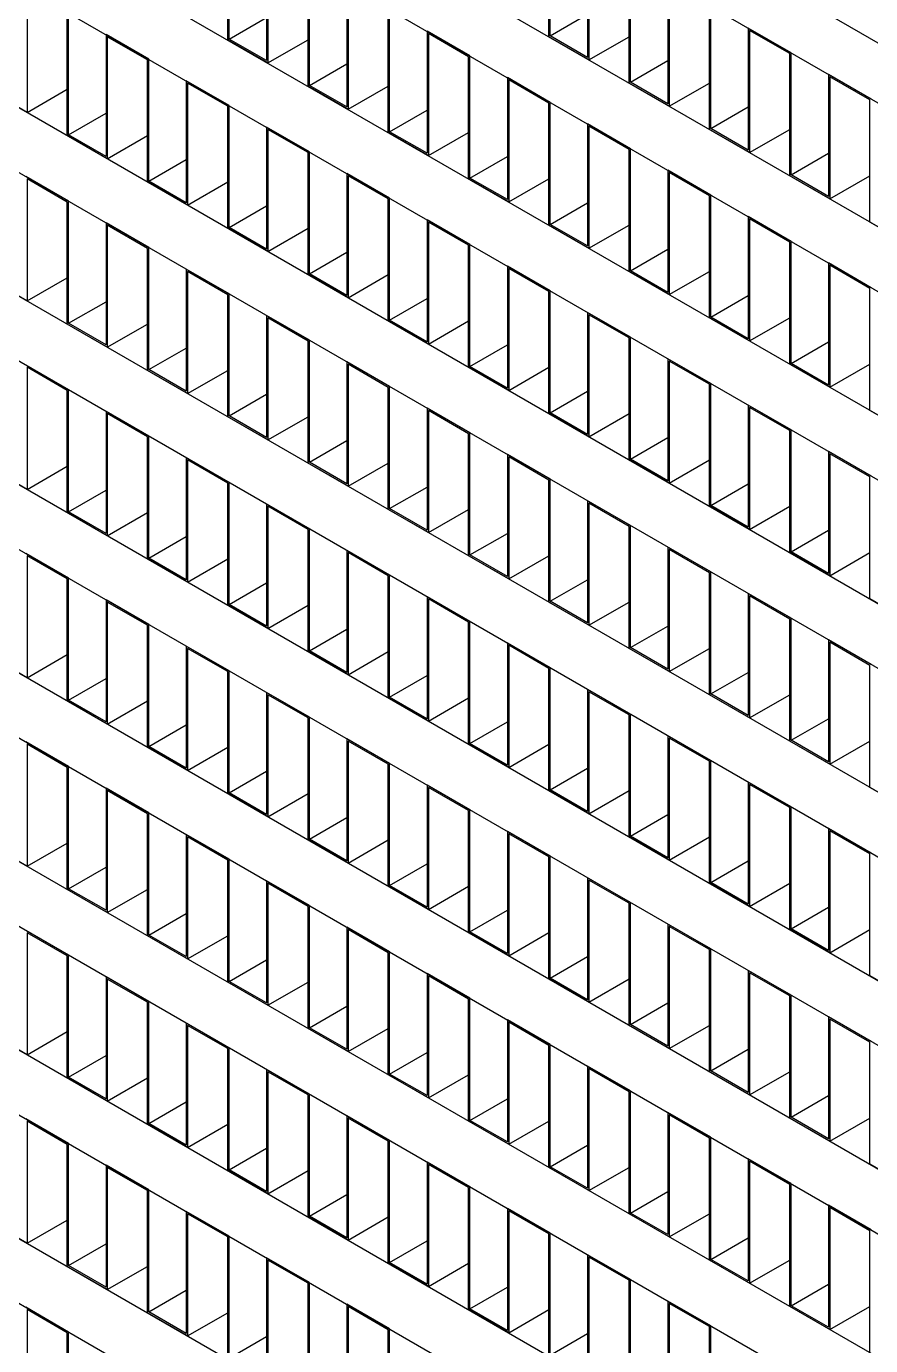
# Model space of a CAD drawing. Header units: millimetres. Extents: x -8604 to -3995, y 3123 to 6155.
# Drawn here: x -6739 to -6694.4, y 4926.9 to 4996.7 of the extents above; entities that cross this region are included whole.
import ezdxf

# ---------------------------------------------------------------- set-up
doc = ezdxf.new("R2010")
doc.units = ezdxf.units.MM

msp = doc.modelspace()

# ---------------------------------------------------------------- linework, layer by layer
at = {"color": 7, "linetype": 'Continuous', "lineweight": 25}
for p, q in [((-6933.684, 5134.175), (-6649.146, 4969.914)), ((-6930.856, 5129.356), (-6649.428, 4966.891)), ((-6930.856, 5122.824), (-6649.428, 4960.359)), ((-6930.856, 5119.395), (-6649.428, 4956.929)), ((-6930.856, 5112.862), (-6649.428, 4950.397)), ((-6930.856, 5109.433), (-6649.428, 4946.968)), ((-6930.856, 5102.901), (-6649.428, 4940.435)), ((-6930.856, 5099.471), (-6649.428, 4937.006)), ((-6930.856, 5092.939), (-6649.428, 4930.474)), ((-6930.856, 5089.509), (-6649.428, 4927.044)), ((-6930.856, 5082.977), (-6649.428, 4920.512)), ((-6930.856, 5079.547), (-6649.428, 4917.082)), ((-6930.856, 5073.015), (-6650.258, 4911.029)), ((-6930.856, 5069.586), (-6650.173, 4907.551)), ((-6930.856, 5063.053), (-6650.2, 4901.034)), ((-6930.856, 5059.624), (-6652.826, 4899.121)), ((-6930.856, 5053.092), (-6656.852, 4894.912)), ((-6930.856, 5049.662), (-6656.852, 4891.483)), ((-6930.856, 5043.13), (-6656.852, 4884.951)), ((-6930.856, 5039.7), (-6656.852, 4881.521)), ((-6728.341, 4995.953), (-6728.341, 5002.403)), ((-6728.27, 4995.994), (-6728.27, 5002.444)), ((-6711.37, 4996.118), (-6711.37, 5002.568)), ((-6711.299, 4996.158), (-6711.299, 5002.609)), ((-6726.29, 5001.301), (-6726.29, 4994.851)), ((-6709.32, 5001.466), (-6709.32, 4995.015)), ((-6709.249, 5001.344), (-6709.249, 4994.893)), ((-6726.219, 5001.179), (-6726.219, 4994.728)), ((-6724.098, 4993.503), (-6724.098, 4999.954)), ((-6724.027, 4993.544), (-6724.027, 4999.995)), ((-6707.127, 4993.668), (-6707.127, 5000.119)), ((-6707.057, 4993.709), (-6707.057, 5000.16)), ((-6738.947, 4998.565), (-6738.947, 4992.114)), ((-6722.047, 4998.852), (-6722.047, 4992.401)), ((-6721.977, 4998.73), (-6721.977, 4992.279)), ((-6705.077, 4999.017), (-6705.077, 4992.566)), ((-6705.006, 4998.894), (-6705.006, 4992.444)), ((-6736.826, 4990.889), (-6736.826, 4997.34)), ((-6736.755, 4990.93), (-6736.755, 4997.381)), ((-6728.27, 4995.994), (-6726.29, 4997.136)), ((-6719.855, 4991.054), (-6719.855, 4997.505)), ((-6719.785, 4991.095), (-6719.785, 4997.546)), ((-6711.299, 4996.158), (-6709.32, 4997.301)), ((-6702.885, 4991.219), (-6702.885, 4997.67)), ((-6702.814, 4991.26), (-6702.814, 4997.711)), ((-6717.805, 4996.403), (-6717.805, 4989.952)), ((-6715.542, 4995.097), (-6717.805, 4996.403)), ((-6700.834, 4996.568), (-6700.834, 4990.117)), ((-6698.571, 4995.261), (-6700.834, 4996.568)), ((-6698.642, 4995.221), (-6700.764, 4996.445)), ((-6700.764, 4996.445), (-6700.764, 4989.995)), ((-6734.775, 4996.238), (-6734.775, 4989.787)), ((-6732.513, 4994.932), (-6734.775, 4996.238)), ((-6732.583, 4994.891), (-6734.705, 4996.115)), ((-6734.705, 4996.115), (-6734.705, 4989.665)), ((-6726.219, 4994.728), (-6728.341, 4995.953)), ((-6726.29, 4994.851), (-6728.27, 4995.994)), ((-6726.219, 4994.728), (-6724.098, 4995.953)), ((-6715.613, 4995.056), (-6717.734, 4996.28)), ((-6717.734, 4996.28), (-6717.734, 4989.83)), ((-6709.249, 4994.893), (-6711.37, 4996.118)), ((-6709.32, 4995.015), (-6711.299, 4996.158)), ((-6709.249, 4994.893), (-6707.127, 4996.118)), ((-6715.613, 4988.605), (-6715.613, 4995.056)), ((-6715.542, 4988.646), (-6715.542, 4995.097)), ((-6698.642, 4988.77), (-6698.642, 4995.221)), ((-6698.571, 4988.811), (-6698.571, 4995.261)), ((-6732.583, 4988.44), (-6732.583, 4994.891)), ((-6732.513, 4988.481), (-6732.513, 4994.932)), ((-6724.027, 4993.544), (-6722.047, 4994.687)), ((-6707.057, 4993.709), (-6705.077, 4994.852)), ((-6730.533, 4993.789), (-6730.533, 4987.338)), ((-6728.27, 4992.482), (-6730.533, 4993.789)), ((-6728.341, 4992.442), (-6730.462, 4993.666)), ((-6730.462, 4993.666), (-6730.462, 4987.215)), ((-6713.562, 4993.954), (-6713.562, 4987.503)), ((-6711.299, 4992.647), (-6713.562, 4993.954)), ((-6711.37, 4992.606), (-6713.491, 4993.831)), ((-6713.491, 4993.831), (-6713.491, 4987.38)), ((-6705.006, 4992.444), (-6707.127, 4993.668)), ((-6705.077, 4992.566), (-6707.057, 4993.709)), ((-6705.006, 4992.444), (-6702.885, 4993.668)), ((-6696.592, 4994.118), (-6696.592, 4987.668)), ((-6694.329, 4992.812), (-6696.592, 4994.118)), ((-6694.4, 4992.771), (-6696.521, 4993.996)), ((-6696.521, 4993.996), (-6696.521, 4987.545)), ((-6738.947, 4992.114), (-6741.069, 4993.339)), ((-6738.947, 4992.114), (-6736.826, 4993.339)), ((-6721.977, 4992.279), (-6724.098, 4993.503)), ((-6722.047, 4992.401), (-6724.027, 4993.544)), ((-6721.977, 4992.279), (-6719.855, 4993.503)), ((-6728.341, 4985.991), (-6728.341, 4992.442)), ((-6728.27, 4986.032), (-6728.27, 4992.482)), ((-6719.785, 4991.095), (-6717.805, 4992.238)), ((-6711.37, 4986.156), (-6711.37, 4992.606)), ((-6711.299, 4986.197), (-6711.299, 4992.647)), ((-6702.814, 4991.26), (-6700.834, 4992.403)), ((-6694.4, 4986.321), (-6694.4, 4992.771)), ((-6736.755, 4990.93), (-6734.775, 4992.073)), ((-6709.32, 4991.504), (-6709.32, 4985.054)), ((-6707.057, 4990.198), (-6709.32, 4991.504)), ((-6734.705, 4989.665), (-6736.826, 4990.889)), ((-6734.775, 4989.787), (-6736.755, 4990.93)), ((-6734.705, 4989.665), (-6732.583, 4990.889)), ((-6726.29, 4991.339), (-6726.29, 4984.889)), ((-6724.027, 4990.033), (-6726.29, 4991.339)), ((-6724.098, 4989.992), (-6726.219, 4991.217)), ((-6726.219, 4991.217), (-6726.219, 4984.766)), ((-6717.734, 4989.83), (-6719.855, 4991.054)), ((-6717.805, 4989.952), (-6719.785, 4991.095)), ((-6717.734, 4989.83), (-6715.613, 4991.054)), ((-6707.127, 4990.157), (-6709.249, 4991.382)), ((-6709.249, 4991.382), (-6709.249, 4984.931)), ((-6700.764, 4989.995), (-6702.885, 4991.219)), ((-6700.834, 4990.117), (-6702.814, 4991.26)), ((-6700.764, 4989.995), (-6698.642, 4991.219)), ((-6707.127, 4983.707), (-6707.127, 4990.157)), ((-6707.057, 4983.747), (-6707.057, 4990.198)), ((-6732.513, 4988.481), (-6730.533, 4989.624)), ((-6724.098, 4983.542), (-6724.098, 4989.992)), ((-6724.027, 4983.582), (-6724.027, 4990.033)), ((-6715.542, 4988.646), (-6713.562, 4989.789)), ((-6698.571, 4988.811), (-6696.592, 4989.954)), ((-6736.755, 4987.419), (-6739.018, 4988.725)), ((-6722.047, 4988.89), (-6722.047, 4982.44)), ((-6719.785, 4987.584), (-6722.047, 4988.89)), ((-6719.855, 4987.543), (-6721.977, 4988.768)), ((-6721.977, 4988.768), (-6721.977, 4982.317)), ((-6705.077, 4989.055), (-6705.077, 4982.604)), ((-6702.814, 4987.749), (-6705.077, 4989.055)), ((-6702.885, 4987.708), (-6705.006, 4988.933)), ((-6705.006, 4988.933), (-6705.006, 4982.482)), ((-6696.521, 4987.545), (-6698.642, 4988.77)), ((-6696.592, 4987.668), (-6698.571, 4988.811)), ((-6696.521, 4987.545), (-6694.4, 4988.77)), ((-6736.826, 4987.378), (-6738.947, 4988.603)), ((-6738.947, 4988.603), (-6738.947, 4982.152)), ((-6730.462, 4987.215), (-6732.583, 4988.44)), ((-6730.533, 4987.338), (-6732.513, 4988.481)), ((-6730.462, 4987.215), (-6728.341, 4988.44)), ((-6713.491, 4987.38), (-6715.613, 4988.605)), ((-6713.562, 4987.503), (-6715.542, 4988.646)), ((-6713.491, 4987.38), (-6711.37, 4988.605)), ((-6736.826, 4980.928), (-6736.826, 4987.378)), ((-6736.755, 4980.968), (-6736.755, 4987.419)), ((-6719.855, 4981.092), (-6719.855, 4987.543)), ((-6719.785, 4981.133), (-6719.785, 4987.584)), ((-6711.299, 4986.197), (-6709.32, 4987.34)), ((-6702.885, 4981.257), (-6702.885, 4987.708)), ((-6702.814, 4981.298), (-6702.814, 4987.749)), ((-6728.27, 4986.032), (-6726.29, 4987.175)), ((-6700.834, 4986.606), (-6700.834, 4980.155)), ((-6698.571, 4985.3), (-6700.834, 4986.606)), ((-6734.775, 4986.276), (-6734.775, 4979.825)), ((-6732.513, 4984.97), (-6734.775, 4986.276)), ((-6732.583, 4984.929), (-6734.705, 4986.154)), ((-6734.705, 4986.154), (-6734.705, 4979.703)), ((-6726.219, 4984.766), (-6728.341, 4985.991)), ((-6726.29, 4984.889), (-6728.27, 4986.032)), ((-6726.219, 4984.766), (-6724.098, 4985.991)), ((-6717.805, 4986.441), (-6717.805, 4979.99)), ((-6715.542, 4985.135), (-6717.805, 4986.441)), ((-6715.613, 4985.094), (-6717.734, 4986.318)), ((-6717.734, 4986.318), (-6717.734, 4979.868)), ((-6709.249, 4984.931), (-6711.37, 4986.156)), ((-6709.32, 4985.054), (-6711.299, 4986.197)), ((-6709.249, 4984.931), (-6707.127, 4986.156)), ((-6698.642, 4985.259), (-6700.764, 4986.483)), ((-6700.764, 4986.483), (-6700.764, 4980.033)), ((-6692.278, 4985.096), (-6694.4, 4986.321)), ((-6698.642, 4978.808), (-6698.642, 4985.259)), ((-6698.571, 4978.849), (-6698.571, 4985.3)), ((-6732.583, 4978.478), (-6732.583, 4984.929)), ((-6732.513, 4978.519), (-6732.513, 4984.97)), ((-6724.027, 4983.582), (-6722.047, 4984.725)), ((-6715.613, 4978.643), (-6715.613, 4985.094)), ((-6715.542, 4978.684), (-6715.542, 4985.135)), ((-6707.057, 4983.747), (-6705.077, 4984.89)), ((-6730.533, 4983.827), (-6730.533, 4977.376)), ((-6728.27, 4982.521), (-6730.533, 4983.827)), ((-6713.562, 4983.992), (-6713.562, 4977.541)), ((-6711.299, 4982.685), (-6713.562, 4983.992)), ((-6711.37, 4982.645), (-6713.491, 4983.869)), ((-6713.491, 4983.869), (-6713.491, 4977.419)), ((-6696.592, 4984.157), (-6696.592, 4977.706)), ((-6694.329, 4982.85), (-6696.592, 4984.157)), ((-6694.4, 4982.81), (-6696.521, 4984.034)), ((-6696.521, 4984.034), (-6696.521, 4977.583)), ((-6738.947, 4982.152), (-6741.069, 4983.377)), ((-6738.947, 4982.152), (-6736.826, 4983.377)), ((-6728.341, 4982.48), (-6730.462, 4983.704)), ((-6730.462, 4983.704), (-6730.462, 4977.254)), ((-6721.977, 4982.317), (-6724.098, 4983.542)), ((-6722.047, 4982.44), (-6724.027, 4983.582)), ((-6721.977, 4982.317), (-6719.855, 4983.542)), ((-6705.006, 4982.482), (-6707.127, 4983.707)), ((-6705.077, 4982.604), (-6707.057, 4983.747)), ((-6705.006, 4982.482), (-6702.885, 4983.707)), ((-6728.341, 4976.029), (-6728.341, 4982.48)), ((-6728.27, 4976.07), (-6728.27, 4982.521)), ((-6711.37, 4976.194), (-6711.37, 4982.645)), ((-6711.299, 4976.235), (-6711.299, 4982.685)), ((-6702.814, 4981.298), (-6700.834, 4982.441)), ((-6694.4, 4976.359), (-6694.4, 4982.81)), ((-6736.755, 4980.968), (-6734.775, 4982.111)), ((-6719.785, 4981.133), (-6717.805, 4982.276)), ((-6726.29, 4981.378), (-6726.29, 4974.927)), ((-6724.027, 4980.071), (-6726.29, 4981.378)), ((-6724.098, 4980.031), (-6726.219, 4981.255)), ((-6726.219, 4981.255), (-6726.219, 4974.804)), ((-6717.734, 4979.868), (-6719.855, 4981.092)), ((-6717.805, 4979.99), (-6719.785, 4981.133)), ((-6717.734, 4979.868), (-6715.613, 4981.092)), ((-6709.32, 4981.543), (-6709.32, 4975.092)), ((-6707.057, 4980.236), (-6709.32, 4981.543)), ((-6707.127, 4980.195), (-6709.249, 4981.42)), ((-6709.249, 4981.42), (-6709.249, 4974.969)), ((-6700.764, 4980.033), (-6702.885, 4981.257)), ((-6700.834, 4980.155), (-6702.814, 4981.298)), ((-6700.764, 4980.033), (-6698.642, 4981.257)), ((-6734.705, 4979.703), (-6736.826, 4980.928)), ((-6734.775, 4979.825), (-6736.755, 4980.968)), ((-6734.705, 4979.703), (-6732.583, 4980.928)), ((-6732.513, 4978.519), (-6730.533, 4979.662)), ((-6724.098, 4973.58), (-6724.098, 4980.031)), ((-6724.027, 4973.621), (-6724.027, 4980.071)), ((-6715.542, 4978.684), (-6713.562, 4979.827)), ((-6707.127, 4973.745), (-6707.127, 4980.195)), ((-6707.057, 4973.786), (-6707.057, 4980.236)), ((-6698.571, 4978.849), (-6696.592, 4979.992)), ((-6722.047, 4978.928), (-6722.047, 4972.478)), ((-6719.785, 4977.622), (-6722.047, 4978.928)), ((-6705.077, 4979.093), (-6705.077, 4972.643)), ((-6702.814, 4977.787), (-6705.077, 4979.093)), ((-6702.885, 4977.746), (-6705.006, 4978.971)), ((-6705.006, 4978.971), (-6705.006, 4972.52)), ((-6736.755, 4977.457), (-6739.018, 4978.763)), ((-6736.826, 4977.416), (-6738.947, 4978.641)), ((-6738.947, 4978.641), (-6738.947, 4972.19)), ((-6730.462, 4977.254), (-6732.583, 4978.478)), ((-6730.533, 4977.376), (-6732.513, 4978.519)), ((-6730.462, 4977.254), (-6728.341, 4978.478)), ((-6719.855, 4977.581), (-6721.977, 4978.806)), ((-6721.977, 4978.806), (-6721.977, 4972.355)), ((-6713.491, 4977.419), (-6715.613, 4978.643)), ((-6713.562, 4977.541), (-6715.542, 4978.684)), ((-6713.491, 4977.419), (-6711.37, 4978.643)), ((-6696.521, 4977.583), (-6698.642, 4978.808)), ((-6696.592, 4977.706), (-6698.571, 4978.849)), ((-6696.521, 4977.583), (-6694.4, 4978.808)), ((-6719.855, 4971.131), (-6719.855, 4977.581)), ((-6719.785, 4971.171), (-6719.785, 4977.622)), ((-6702.885, 4971.296), (-6702.885, 4977.746)), ((-6702.814, 4971.336), (-6702.814, 4977.787)), ((-6736.826, 4970.966), (-6736.826, 4977.416)), ((-6736.755, 4971.007), (-6736.755, 4977.457)), ((-6728.27, 4976.07), (-6726.29, 4977.213)), ((-6711.299, 4976.235), (-6709.32, 4977.378)), ((-6734.775, 4976.314), (-6734.775, 4969.864)), ((-6732.513, 4975.008), (-6734.775, 4976.314)), ((-6732.583, 4974.967), (-6734.705, 4976.192)), ((-6734.705, 4976.192), (-6734.705, 4969.741)), ((-6717.805, 4976.479), (-6717.805, 4970.028)), ((-6715.542, 4975.173), (-6717.805, 4976.479)), ((-6715.613, 4975.132), (-6717.734, 4976.357)), ((-6717.734, 4976.357), (-6717.734, 4969.906)), ((-6709.249, 4974.969), (-6711.37, 4976.194)), ((-6709.32, 4975.092), (-6711.299, 4976.235)), ((-6709.249, 4974.969), (-6707.127, 4976.194)), ((-6700.834, 4976.644), (-6700.834, 4970.193)), ((-6698.571, 4975.338), (-6700.834, 4976.644)), ((-6698.642, 4975.297), (-6700.764, 4976.522)), ((-6700.764, 4976.522), (-6700.764, 4970.071)), ((-6692.278, 4975.134), (-6694.4, 4976.359)), ((-6726.219, 4974.804), (-6728.341, 4976.029)), ((-6726.29, 4974.927), (-6728.27, 4976.07)), ((-6726.219, 4974.804), (-6724.098, 4976.029)), ((-6732.583, 4968.517), (-6732.583, 4974.967)), ((-6732.513, 4968.557), (-6732.513, 4975.008)), ((-6724.027, 4973.621), (-6722.047, 4974.764)), ((-6715.613, 4968.681), (-6715.613, 4975.132)), ((-6715.542, 4968.722), (-6715.542, 4975.173)), ((-6707.057, 4973.786), (-6705.077, 4974.929)), ((-6698.642, 4968.846), (-6698.642, 4975.297)), ((-6698.571, 4968.887), (-6698.571, 4975.338)), ((-6713.562, 4974.03), (-6713.562, 4967.579)), ((-6711.299, 4972.724), (-6713.562, 4974.03)), ((-6696.592, 4974.195), (-6696.592, 4967.744)), ((-6694.329, 4972.889), (-6696.592, 4974.195)), ((-6694.4, 4972.848), (-6696.521, 4974.072)), ((-6696.521, 4974.072), (-6696.521, 4967.622)), ((-6738.947, 4972.19), (-6741.069, 4973.415)), ((-6738.947, 4972.19), (-6736.826, 4973.415)), ((-6730.533, 4973.865), (-6730.533, 4967.414)), ((-6728.27, 4972.559), (-6730.533, 4973.865)), ((-6728.341, 4972.518), (-6730.462, 4973.743)), ((-6730.462, 4973.743), (-6730.462, 4967.292)), ((-6721.977, 4972.355), (-6724.098, 4973.58)), ((-6722.047, 4972.478), (-6724.027, 4973.621)), ((-6721.977, 4972.355), (-6719.855, 4973.58)), ((-6711.37, 4972.683), (-6713.491, 4973.907)), ((-6713.491, 4973.907), (-6713.491, 4967.457)), ((-6705.006, 4972.52), (-6707.127, 4973.745)), ((-6705.077, 4972.643), (-6707.057, 4973.786)), ((-6705.006, 4972.52), (-6702.885, 4973.745)), ((-6711.37, 4966.232), (-6711.37, 4972.683)), ((-6711.299, 4966.273), (-6711.299, 4972.724)), ((-6694.4, 4966.397), (-6694.4, 4972.848)), ((-6736.755, 4971.007), (-6734.775, 4972.15)), ((-6728.341, 4966.067), (-6728.341, 4972.518)), ((-6728.27, 4966.108), (-6728.27, 4972.559)), ((-6719.785, 4971.171), (-6717.805, 4972.314)), ((-6702.814, 4971.336), (-6700.834, 4972.479)), ((-6726.29, 4971.416), (-6726.29, 4964.965)), ((-6724.027, 4970.11), (-6726.29, 4971.416)), ((-6724.098, 4970.069), (-6726.219, 4971.293)), ((-6726.219, 4971.293), (-6726.219, 4964.843)), ((-6709.32, 4971.581), (-6709.32, 4965.13)), ((-6707.057, 4970.274), (-6709.32, 4971.581)), ((-6707.127, 4970.234), (-6709.249, 4971.458)), ((-6709.249, 4971.458), (-6709.249, 4965.008)), ((-6700.764, 4970.071), (-6702.885, 4971.296)), ((-6700.834, 4970.193), (-6702.814, 4971.336)), ((-6700.764, 4970.071), (-6698.642, 4971.296)), ((-6734.705, 4969.741), (-6736.826, 4970.966)), ((-6734.775, 4969.864), (-6736.755, 4971.007)), ((-6734.705, 4969.741), (-6732.583, 4970.966)), ((-6717.734, 4969.906), (-6719.855, 4971.131)), ((-6717.805, 4970.028), (-6719.785, 4971.171)), ((-6717.734, 4969.906), (-6715.613, 4971.131)), ((-6724.098, 4963.618), (-6724.098, 4970.069)), ((-6724.027, 4963.659), (-6724.027, 4970.11)), ((-6715.542, 4968.722), (-6713.562, 4969.865)), ((-6707.127, 4963.783), (-6707.127, 4970.234)), ((-6707.057, 4963.824), (-6707.057, 4970.274)), ((-6698.571, 4968.887), (-6696.592, 4970.03)), ((-6732.513, 4968.557), (-6730.533, 4969.7)), ((-6736.755, 4967.495), (-6739.018, 4968.802)), ((-6736.826, 4967.455), (-6738.947, 4968.679)), ((-6738.947, 4968.679), (-6738.947, 4962.229)), ((-6730.462, 4967.292), (-6732.583, 4968.517)), ((-6730.533, 4967.414), (-6732.513, 4968.557)), ((-6730.462, 4967.292), (-6728.341, 4968.517)), ((-6722.047, 4968.967), (-6722.047, 4962.516)), ((-6719.785, 4967.66), (-6722.047, 4968.967)), ((-6719.855, 4967.62), (-6721.977, 4968.844)), ((-6721.977, 4968.844), (-6721.977, 4962.393)), ((-6713.491, 4967.457), (-6715.613, 4968.681)), ((-6713.562, 4967.579), (-6715.542, 4968.722)), ((-6713.491, 4967.457), (-6711.37, 4968.681)), ((-6705.077, 4969.131), (-6705.077, 4962.681)), ((-6702.814, 4967.825), (-6705.077, 4969.131)), ((-6702.885, 4967.784), (-6705.006, 4969.009)), ((-6705.006, 4969.009), (-6705.006, 4962.558)), ((-6696.521, 4967.622), (-6698.642, 4968.846)), ((-6696.592, 4967.744), (-6698.571, 4968.887)), ((-6696.521, 4967.622), (-6694.4, 4968.846)), ((-6702.885, 4961.334), (-6702.885, 4967.784)), ((-6702.814, 4961.375), (-6702.814, 4967.825)), ((-6736.826, 4961.004), (-6736.826, 4967.455)), ((-6736.755, 4961.045), (-6736.755, 4967.495)), ((-6728.27, 4966.108), (-6726.29, 4967.251)), ((-6719.855, 4961.169), (-6719.855, 4967.62)), ((-6719.785, 4961.21), (-6719.785, 4967.66)), ((-6711.299, 4966.273), (-6709.32, 4967.416)), ((-6717.805, 4966.517), (-6717.805, 4960.067)), ((-6715.542, 4965.211), (-6717.805, 4966.517)), ((-6715.613, 4965.17), (-6717.734, 4966.395)), ((-6717.734, 4966.395), (-6717.734, 4959.944)), ((-6700.834, 4966.682), (-6700.834, 4960.232)), ((-6698.571, 4965.376), (-6700.834, 4966.682)), ((-6698.642, 4965.335), (-6700.764, 4966.56)), ((-6700.764, 4966.56), (-6700.764, 4960.109)), ((-6692.278, 4965.172), (-6694.4, 4966.397)), ((-6734.775, 4966.352), (-6734.775, 4959.902)), ((-6732.513, 4965.046), (-6734.775, 4966.352)), ((-6732.583, 4965.005), (-6734.705, 4966.23)), ((-6734.705, 4966.23), (-6734.705, 4959.779)), ((-6726.219, 4964.843), (-6728.341, 4966.067)), ((-6726.29, 4964.965), (-6728.27, 4966.108)), ((-6726.219, 4964.843), (-6724.098, 4966.067)), ((-6709.249, 4965.008), (-6711.37, 4966.232)), ((-6709.32, 4965.13), (-6711.299, 4966.273)), ((-6709.249, 4965.008), (-6707.127, 4966.232)), ((-6732.583, 4958.555), (-6732.583, 4965.005)), ((-6732.513, 4958.596), (-6732.513, 4965.046)), ((-6715.613, 4958.72), (-6715.613, 4965.17)), ((-6715.542, 4958.76), (-6715.542, 4965.211)), ((-6707.057, 4963.824), (-6705.077, 4964.967)), ((-6698.642, 4958.885), (-6698.642, 4965.335)), ((-6698.571, 4958.925), (-6698.571, 4965.376)), ((-6724.027, 4963.659), (-6722.047, 4964.802)), ((-6730.533, 4963.903), (-6730.533, 4957.453)), ((-6728.27, 4962.597), (-6730.533, 4963.903)), ((-6728.341, 4962.556), (-6730.462, 4963.781)), ((-6730.462, 4963.781), (-6730.462, 4957.33)), ((-6721.977, 4962.393), (-6724.098, 4963.618)), ((-6722.047, 4962.516), (-6724.027, 4963.659)), ((-6721.977, 4962.393), (-6719.855, 4963.618)), ((-6713.562, 4964.068), (-6713.562, 4957.617)), ((-6711.299, 4962.762), (-6713.562, 4964.068)), ((-6711.37, 4962.721), (-6713.491, 4963.946)), ((-6713.491, 4963.946), (-6713.491, 4957.495)), ((-6705.006, 4962.558), (-6707.127, 4963.783)), ((-6705.077, 4962.681), (-6707.057, 4963.824)), ((-6705.006, 4962.558), (-6702.885, 4963.783)), ((-6696.592, 4964.233), (-6696.592, 4957.782)), ((-6694.329, 4962.927), (-6696.592, 4964.233)), ((-6694.4, 4962.886), (-6696.521, 4964.111)), ((-6696.521, 4964.111), (-6696.521, 4957.66)), ((-6738.947, 4962.229), (-6741.069, 4963.453)), ((-6738.947, 4962.229), (-6736.826, 4963.453)), ((-6694.4, 4956.435), (-6694.4, 4962.886)), ((-6736.755, 4961.045), (-6734.775, 4962.188)), ((-6728.341, 4956.105), (-6728.341, 4962.556)), ((-6728.27, 4956.146), (-6728.27, 4962.597)), ((-6719.785, 4961.21), (-6717.805, 4962.353)), ((-6711.37, 4956.27), (-6711.37, 4962.721)), ((-6711.299, 4956.311), (-6711.299, 4962.762)), ((-6702.814, 4961.375), (-6700.834, 4962.518)), ((-6709.32, 4961.619), (-6709.32, 4955.168)), ((-6707.057, 4960.313), (-6709.32, 4961.619)), ((-6707.127, 4960.272), (-6709.249, 4961.496)), ((-6709.249, 4961.496), (-6709.249, 4955.046)), ((-6734.705, 4959.779), (-6736.826, 4961.004)), ((-6734.775, 4959.902), (-6736.755, 4961.045)), ((-6734.705, 4959.779), (-6732.583, 4961.004)), ((-6726.29, 4961.454), (-6726.29, 4955.003)), ((-6724.027, 4960.148), (-6726.29, 4961.454)), ((-6724.098, 4960.107), (-6726.219, 4961.332)), ((-6726.219, 4961.332), (-6726.219, 4954.881)), ((-6717.734, 4959.944), (-6719.855, 4961.169)), ((-6717.805, 4960.067), (-6719.785, 4961.21)), ((-6717.734, 4959.944), (-6715.613, 4961.169)), ((-6700.764, 4960.109), (-6702.885, 4961.334)), ((-6700.834, 4960.232), (-6702.814, 4961.375)), ((-6700.764, 4960.109), (-6698.642, 4961.334)), ((-6724.098, 4953.656), (-6724.098, 4960.107)), ((-6724.027, 4953.697), (-6724.027, 4960.148)), ((-6707.127, 4953.821), (-6707.127, 4960.272)), ((-6707.057, 4953.862), (-6707.057, 4960.313)), ((-6732.513, 4958.596), (-6730.533, 4959.739)), ((-6715.542, 4958.76), (-6713.562, 4959.903)), ((-6698.571, 4958.925), (-6696.592, 4960.068)), ((-6736.755, 4957.534), (-6739.018, 4958.84)), ((-6736.826, 4957.493), (-6738.947, 4958.717)), ((-6738.947, 4958.717), (-6738.947, 4952.267)), ((-6722.047, 4959.005), (-6722.047, 4952.554)), ((-6719.785, 4957.699), (-6722.047, 4959.005)), ((-6719.855, 4957.658), (-6721.977, 4958.882)), ((-6721.977, 4958.882), (-6721.977, 4952.432)), ((-6713.491, 4957.495), (-6715.613, 4958.72)), ((-6713.562, 4957.617), (-6715.542, 4958.76)), ((-6713.491, 4957.495), (-6711.37, 4958.72)), ((-6705.077, 4959.17), (-6705.077, 4952.719)), ((-6702.814, 4957.863), (-6705.077, 4959.17)), ((-6702.885, 4957.823), (-6705.006, 4959.047)), ((-6705.006, 4959.047), (-6705.006, 4952.597)), ((-6696.521, 4957.66), (-6698.642, 4958.885)), ((-6696.592, 4957.782), (-6698.571, 4958.925)), ((-6696.521, 4957.66), (-6694.4, 4958.885)), ((-6730.462, 4957.33), (-6732.583, 4958.555)), ((-6730.533, 4957.453), (-6732.513, 4958.596)), ((-6730.462, 4957.33), (-6728.341, 4958.555)), ((-6736.826, 4951.042), (-6736.826, 4957.493)), ((-6736.755, 4951.083), (-6736.755, 4957.534)), ((-6719.855, 4951.207), (-6719.855, 4957.658)), ((-6719.785, 4951.248), (-6719.785, 4957.699)), ((-6711.299, 4956.311), (-6709.32, 4957.454)), ((-6702.885, 4951.372), (-6702.885, 4957.823)), ((-6702.814, 4951.413), (-6702.814, 4957.863)), ((-6728.27, 4956.146), (-6726.29, 4957.289)), ((-6700.834, 4956.72), (-6700.834, 4950.27)), ((-6698.571, 4955.414), (-6700.834, 4956.72)), ((-6698.642, 4955.373), (-6700.764, 4956.598)), ((-6700.764, 4956.598), (-6700.764, 4950.147)), ((-6734.775, 4956.391), (-6734.775, 4949.94)), ((-6732.513, 4955.084), (-6734.775, 4956.391)), ((-6732.583, 4955.044), (-6734.705, 4956.268)), ((-6734.705, 4956.268), (-6734.705, 4949.818)), ((-6726.219, 4954.881), (-6728.341, 4956.105)), ((-6726.29, 4955.003), (-6728.27, 4956.146)), ((-6726.219, 4954.881), (-6724.098, 4956.105)), ((-6717.805, 4956.556), (-6717.805, 4950.105)), ((-6715.542, 4955.249), (-6717.805, 4956.556)), ((-6715.613, 4955.208), (-6717.734, 4956.433)), ((-6717.734, 4956.433), (-6717.734, 4949.982)), ((-6709.249, 4955.046), (-6711.37, 4956.27)), ((-6709.32, 4955.168), (-6711.299, 4956.311)), ((-6709.249, 4955.046), (-6707.127, 4956.27)), ((-6692.278, 4955.211), (-6694.4, 4956.435)), ((-6715.613, 4948.758), (-6715.613, 4955.208)), ((-6715.542, 4948.799), (-6715.542, 4955.249)), ((-6698.642, 4948.923), (-6698.642, 4955.373)), ((-6698.571, 4948.964), (-6698.571, 4955.414)), ((-6732.583, 4948.593), (-6732.583, 4955.044)), ((-6732.513, 4948.634), (-6732.513, 4955.084)), ((-6724.027, 4953.697), (-6722.047, 4954.84)), ((-6707.057, 4953.862), (-6705.077, 4955.005)), ((-6730.533, 4953.941), (-6730.533, 4947.491)), ((-6728.27, 4952.635), (-6730.533, 4953.941)), ((-6728.341, 4952.594), (-6730.462, 4953.819)), ((-6730.462, 4953.819), (-6730.462, 4947.368)), ((-6713.562, 4954.106), (-6713.562, 4947.656)), ((-6711.299, 4952.8), (-6713.562, 4954.106)), ((-6711.37, 4952.759), (-6713.491, 4953.984)), ((-6713.491, 4953.984), (-6713.491, 4947.533)), ((-6705.006, 4952.597), (-6707.127, 4953.821)), ((-6705.077, 4952.719), (-6707.057, 4953.862)), ((-6705.006, 4952.597), (-6702.885, 4953.821)), ((-6696.592, 4954.271), (-6696.592, 4947.821)), ((-6694.329, 4952.965), (-6696.592, 4954.271)), ((-6694.4, 4952.924), (-6696.521, 4954.149)), ((-6696.521, 4954.149), (-6696.521, 4947.698)), ((-6738.947, 4952.267), (-6741.069, 4953.491)), ((-6738.947, 4952.267), (-6736.826, 4953.491)), ((-6721.977, 4952.432), (-6724.098, 4953.656)), ((-6722.047, 4952.554), (-6724.027, 4953.697)), ((-6721.977, 4952.432), (-6719.855, 4953.656)), ((-6728.341, 4946.144), (-6728.341, 4952.594)), ((-6728.27, 4946.185), (-6728.27, 4952.635)), ((-6711.37, 4946.309), (-6711.37, 4952.759)), ((-6711.299, 4946.349), (-6711.299, 4952.8)), ((-6702.814, 4951.413), (-6700.834, 4952.556)), ((-6694.4, 4946.473), (-6694.4, 4952.924)), ((-6736.755, 4951.083), (-6734.775, 4952.226)), ((-6719.785, 4951.248), (-6717.805, 4952.391)), ((-6734.705, 4949.818), (-6736.826, 4951.042)), ((-6734.775, 4949.94), (-6736.755, 4951.083)), ((-6734.705, 4949.818), (-6732.583, 4951.042)), ((-6726.29, 4951.492), (-6726.29, 4945.042)), ((-6724.027, 4950.186), (-6726.29, 4951.492)), ((-6724.098, 4950.145), (-6726.219, 4951.37)), ((-6726.219, 4951.37), (-6726.219, 4944.919)), ((-6717.734, 4949.982), (-6719.855, 4951.207)), ((-6717.805, 4950.105), (-6719.785, 4951.248)), ((-6717.734, 4949.982), (-6715.613, 4951.207)), ((-6709.32, 4951.657), (-6709.32, 4945.206)), ((-6707.057, 4950.351), (-6709.32, 4951.657)), ((-6707.127, 4950.31), (-6709.249, 4951.535)), ((-6709.249, 4951.535), (-6709.249, 4945.084)), ((-6700.764, 4950.147), (-6702.885, 4951.372)), ((-6700.834, 4950.27), (-6702.814, 4951.413)), ((-6700.764, 4950.147), (-6698.642, 4951.372)), ((-6707.057, 4943.9), (-6707.057, 4950.351)), ((-6732.513, 4948.634), (-6730.533, 4949.777)), ((-6724.098, 4943.694), (-6724.098, 4950.145)), ((-6724.027, 4943.735), (-6724.027, 4950.186)), ((-6715.542, 4948.799), (-6713.562, 4949.942)), ((-6707.127, 4943.859), (-6707.127, 4950.31)), ((-6698.571, 4948.964), (-6696.592, 4950.107)), ((-6722.047, 4949.043), (-6722.047, 4942.592)), ((-6719.785, 4947.737), (-6722.047, 4949.043)), ((-6705.077, 4949.208), (-6705.077, 4942.757)), ((-6702.814, 4947.902), (-6705.077, 4949.208)), ((-6702.885, 4947.861), (-6705.006, 4949.085)), ((-6705.006, 4949.085), (-6705.006, 4942.635)), ((-6696.521, 4947.698), (-6698.642, 4948.923)), ((-6696.592, 4947.821), (-6698.571, 4948.964)), ((-6696.521, 4947.698), (-6694.4, 4948.923)), ((-6736.755, 4947.572), (-6739.018, 4948.878)), ((-6736.826, 4947.531), (-6738.947, 4948.756)), ((-6738.947, 4948.756), (-6738.947, 4942.305)), ((-6730.462, 4947.368), (-6732.583, 4948.593)), ((-6730.533, 4947.491), (-6732.513, 4948.634)), ((-6730.462, 4947.368), (-6728.341, 4948.593)), ((-6719.855, 4947.696), (-6721.977, 4948.921)), ((-6721.977, 4948.921), (-6721.977, 4942.47)), ((-6713.491, 4947.533), (-6715.613, 4948.758)), ((-6713.562, 4947.656), (-6715.542, 4948.799)), ((-6713.491, 4947.533), (-6711.37, 4948.758)), ((-6736.826, 4941.08), (-6736.826, 4947.531)), ((-6736.755, 4941.121), (-6736.755, 4947.572)), ((-6719.855, 4941.245), (-6719.855, 4947.696)), ((-6719.785, 4941.286), (-6719.785, 4947.737)), ((-6702.885, 4941.41), (-6702.885, 4947.861)), ((-6702.814, 4941.451), (-6702.814, 4947.902)), ((-6728.27, 4946.185), (-6726.29, 4947.327)), ((-6711.299, 4946.349), (-6709.32, 4947.492)), ((-6734.775, 4946.429), (-6734.775, 4939.978)), ((-6732.513, 4945.123), (-6734.775, 4946.429)), ((-6732.583, 4945.082), (-6734.705, 4946.306)), ((-6734.705, 4946.306), (-6734.705, 4939.856)), ((-6726.219, 4944.919), (-6728.341, 4946.144)), ((-6726.29, 4945.042), (-6728.27, 4946.185)), ((-6726.219, 4944.919), (-6724.098, 4946.144)), ((-6717.805, 4946.594), (-6717.805, 4940.143)), ((-6715.542, 4945.288), (-6717.805, 4946.594)), ((-6715.613, 4945.247), (-6717.734, 4946.471)), ((-6717.734, 4946.471), (-6717.734, 4940.021)), ((-6709.249, 4945.084), (-6711.37, 4946.309)), ((-6709.32, 4945.206), (-6711.299, 4946.349)), ((-6709.249, 4945.084), (-6707.127, 4946.309)), ((-6700.834, 4946.759), (-6700.834, 4940.308)), ((-6698.571, 4945.452), (-6700.834, 4946.759)), ((-6698.642, 4945.412), (-6700.764, 4946.636)), ((-6700.764, 4946.636), (-6700.764, 4940.186)), ((-6692.278, 4945.249), (-6694.4, 4946.473)), ((-6698.571, 4939.002), (-6698.571, 4945.452)), ((-6732.583, 4938.631), (-6732.583, 4945.082)), ((-6732.513, 4938.672), (-6732.513, 4945.123)), ((-6724.027, 4943.735), (-6722.047, 4944.878)), ((-6715.613, 4938.796), (-6715.613, 4945.247)), ((-6715.542, 4938.837), (-6715.542, 4945.288)), ((-6707.057, 4943.9), (-6705.077, 4945.043)), ((-6698.642, 4938.961), (-6698.642, 4945.412)), ((-6713.562, 4944.145), (-6713.562, 4937.694)), ((-6711.299, 4942.838), (-6713.562, 4944.145)), ((-6696.592, 4944.309), (-6696.592, 4937.859)), ((-6694.329, 4943.003), (-6696.592, 4944.309)), ((-6694.4, 4942.962), (-6696.521, 4944.187)), ((-6696.521, 4944.187), (-6696.521, 4937.736)), ((-6738.947, 4942.305), (-6741.069, 4943.53)), ((-6738.947, 4942.305), (-6736.826, 4943.53)), ((-6730.533, 4943.98), (-6730.533, 4937.529)), ((-6728.27, 4942.673), (-6730.533, 4943.98)), ((-6728.341, 4942.633), (-6730.462, 4943.857)), ((-6730.462, 4943.857), (-6730.462, 4937.406)), ((-6721.977, 4942.47), (-6724.098, 4943.694)), ((-6722.047, 4942.592), (-6724.027, 4943.735)), ((-6721.977, 4942.47), (-6719.855, 4943.694)), ((-6711.37, 4942.797), (-6713.491, 4944.022)), ((-6713.491, 4944.022), (-6713.491, 4937.571)), ((-6705.006, 4942.635), (-6707.127, 4943.859)), ((-6705.077, 4942.757), (-6707.057, 4943.9)), ((-6705.006, 4942.635), (-6702.885, 4943.859)), ((-6728.27, 4936.223), (-6728.27, 4942.673)), ((-6711.37, 4936.347), (-6711.37, 4942.797)), ((-6711.299, 4936.388), (-6711.299, 4942.838)), ((-6694.4, 4936.512), (-6694.4, 4942.962)), ((-6736.755, 4941.121), (-6734.775, 4942.264)), ((-6728.341, 4936.182), (-6728.341, 4942.633)), ((-6719.785, 4941.286), (-6717.805, 4942.429)), ((-6702.814, 4941.451), (-6700.834, 4942.594)), ((-6726.29, 4941.53), (-6726.29, 4935.08)), ((-6724.027, 4940.224), (-6726.29, 4941.53)), ((-6724.098, 4940.183), (-6726.219, 4941.408)), ((-6726.219, 4941.408), (-6726.219, 4934.957)), ((-6717.805, 4940.143), (-6719.785, 4941.286)), ((-6709.32, 4941.695), (-6709.32, 4935.245)), ((-6707.057, 4940.389), (-6709.32, 4941.695)), ((-6707.127, 4940.348), (-6709.249, 4941.573)), ((-6709.249, 4941.573), (-6709.249, 4935.122)), ((-6700.764, 4940.186), (-6702.885, 4941.41)), ((-6700.834, 4940.308), (-6702.814, 4941.451)), ((-6700.764, 4940.186), (-6698.642, 4941.41)), ((-6734.705, 4939.856), (-6736.826, 4941.08)), ((-6734.775, 4939.978), (-6736.755, 4941.121)), ((-6734.705, 4939.856), (-6732.583, 4941.08)), ((-6717.734, 4940.021), (-6719.855, 4941.245)), ((-6717.734, 4940.021), (-6715.613, 4941.245)), ((-6724.098, 4933.733), (-6724.098, 4940.183)), ((-6724.027, 4933.773), (-6724.027, 4940.224)), ((-6715.542, 4938.837), (-6713.562, 4939.98)), ((-6707.127, 4933.898), (-6707.127, 4940.348)), ((-6707.057, 4933.938), (-6707.057, 4940.389)), ((-6698.571, 4939.002), (-6696.592, 4940.145)), ((-6732.513, 4938.672), (-6730.533, 4939.815)), ((-6705.077, 4939.246), (-6705.077, 4932.795)), ((-6702.814, 4937.94), (-6705.077, 4939.246)), ((-6736.755, 4937.61), (-6739.018, 4938.916)), ((-6736.826, 4937.569), (-6738.947, 4938.794)), ((-6738.947, 4938.794), (-6738.947, 4932.343)), ((-6730.462, 4937.406), (-6732.583, 4938.631)), ((-6730.533, 4937.529), (-6732.513, 4938.672)), ((-6730.462, 4937.406), (-6728.341, 4938.631)), ((-6722.047, 4939.081), (-6722.047, 4932.631)), ((-6719.785, 4937.775), (-6722.047, 4939.081)), ((-6719.855, 4937.734), (-6721.977, 4938.959)), ((-6721.977, 4938.959), (-6721.977, 4932.508)), ((-6713.491, 4937.571), (-6715.613, 4938.796)), ((-6713.562, 4937.694), (-6715.542, 4938.837)), ((-6713.491, 4937.571), (-6711.37, 4938.796)), ((-6702.885, 4937.899), (-6705.006, 4939.124)), ((-6705.006, 4939.124), (-6705.006, 4932.673)), ((-6696.521, 4937.736), (-6698.642, 4938.961)), ((-6696.592, 4937.859), (-6698.571, 4939.002)), ((-6696.521, 4937.736), (-6694.4, 4938.961)), ((-6719.785, 4931.324), (-6719.785, 4937.775)), ((-6702.885, 4931.448), (-6702.885, 4937.899)), ((-6702.814, 4931.489), (-6702.814, 4937.94)), ((-6736.826, 4931.119), (-6736.826, 4937.569)), ((-6736.755, 4931.159), (-6736.755, 4937.61)), ((-6728.27, 4936.223), (-6726.29, 4937.366)), ((-6719.855, 4931.283), (-6719.855, 4937.734)), ((-6711.299, 4936.388), (-6709.32, 4937.531)), ((-6734.775, 4936.467), (-6734.775, 4930.016)), ((-6732.513, 4935.161), (-6734.775, 4936.467)), ((-6717.805, 4936.632), (-6717.805, 4930.181)), ((-6715.542, 4935.326), (-6717.805, 4936.632)), ((-6715.613, 4935.285), (-6717.734, 4936.509)), ((-6717.734, 4936.509), (-6717.734, 4930.059)), ((-6709.32, 4935.245), (-6711.299, 4936.388)), ((-6700.834, 4936.797), (-6700.834, 4930.346)), ((-6698.571, 4935.491), (-6700.834, 4936.797)), ((-6698.642, 4935.45), (-6700.764, 4936.674)), ((-6700.764, 4936.674), (-6700.764, 4930.224)), ((-6692.278, 4935.287), (-6694.4, 4936.512)), ((-6732.583, 4935.12), (-6734.705, 4936.345)), ((-6734.705, 4936.345), (-6734.705, 4929.894)), ((-6726.219, 4934.957), (-6728.341, 4936.182)), ((-6726.29, 4935.08), (-6728.27, 4936.223)), ((-6726.219, 4934.957), (-6724.098, 4936.182)), ((-6709.249, 4935.122), (-6711.37, 4936.347)), ((-6709.249, 4935.122), (-6707.127, 4936.347)), ((-6732.583, 4928.669), (-6732.583, 4935.12)), ((-6732.513, 4928.71), (-6732.513, 4935.161)), ((-6715.613, 4928.834), (-6715.613, 4935.285)), ((-6715.542, 4928.875), (-6715.542, 4935.326)), ((-6707.057, 4933.938), (-6705.077, 4935.081)), ((-6698.642, 4928.999), (-6698.642, 4935.45)), ((-6698.571, 4929.04), (-6698.571, 4935.491)), ((-6724.027, 4933.773), (-6722.047, 4934.916)), ((-6696.592, 4934.348), (-6696.592, 4927.897)), ((-6694.329, 4933.041), (-6696.592, 4934.348)), ((-6730.533, 4934.018), (-6730.533, 4927.567)), ((-6728.27, 4932.712), (-6730.533, 4934.018)), ((-6728.341, 4932.671), (-6730.462, 4933.895)), ((-6730.462, 4933.895), (-6730.462, 4927.445)), ((-6721.977, 4932.508), (-6724.098, 4933.733)), ((-6722.047, 4932.631), (-6724.027, 4933.773)), ((-6721.977, 4932.508), (-6719.855, 4933.733)), ((-6713.562, 4934.183), (-6713.562, 4927.732)), ((-6711.299, 4932.876), (-6713.562, 4934.183)), ((-6711.37, 4932.836), (-6713.491, 4934.06)), ((-6713.491, 4934.06), (-6713.491, 4927.61)), ((-6705.006, 4932.673), (-6707.127, 4933.898)), ((-6705.077, 4932.795), (-6707.057, 4933.938)), ((-6705.006, 4932.673), (-6702.885, 4933.898)), ((-6694.4, 4933.001), (-6696.521, 4934.225)), ((-6696.521, 4934.225), (-6696.521, 4927.774)), ((-6738.947, 4932.343), (-6741.069, 4933.568)), ((-6738.947, 4932.343), (-6736.826, 4933.568)), ((-6694.4, 4926.55), (-6694.4, 4933.001)), ((-6736.755, 4931.159), (-6734.775, 4932.302)), ((-6728.341, 4926.22), (-6728.341, 4932.671)), ((-6728.27, 4926.261), (-6728.27, 4932.712)), ((-6719.785, 4931.324), (-6717.805, 4932.467)), ((-6711.37, 4926.385), (-6711.37, 4932.836)), ((-6711.299, 4926.426), (-6711.299, 4932.876)), ((-6702.814, 4931.489), (-6700.834, 4932.632)), ((-6726.29, 4931.569), (-6726.29, 4925.118)), ((-6724.027, 4930.262), (-6726.29, 4931.569)), ((-6709.32, 4931.734), (-6709.32, 4925.283)), ((-6707.057, 4930.427), (-6709.32, 4931.734)), ((-6707.127, 4930.386), (-6709.249, 4931.611)), ((-6709.249, 4931.611), (-6709.249, 4925.16)), ((-6700.834, 4930.346), (-6702.814, 4931.489)), ((-6734.705, 4929.894), (-6736.826, 4931.119)), ((-6734.775, 4930.016), (-6736.755, 4931.159)), ((-6734.705, 4929.894), (-6732.583, 4931.119)), ((-6724.098, 4930.222), (-6726.219, 4931.446)), ((-6726.219, 4931.446), (-6726.219, 4924.995)), ((-6717.734, 4930.059), (-6719.855, 4931.283)), ((-6717.805, 4930.181), (-6719.785, 4931.324)), ((-6717.734, 4930.059), (-6715.613, 4931.283)), ((-6700.764, 4930.224), (-6702.885, 4931.448)), ((-6700.764, 4930.224), (-6698.642, 4931.448)), ((-6724.098, 4923.771), (-6724.098, 4930.222)), ((-6724.027, 4923.812), (-6724.027, 4930.262)), ((-6707.127, 4923.936), (-6707.127, 4930.386)), ((-6707.057, 4923.977), (-6707.057, 4930.427)), ((-6698.571, 4929.04), (-6696.592, 4930.183)), ((-6732.513, 4928.71), (-6730.533, 4929.853)), ((-6715.542, 4928.875), (-6713.562, 4930.018)), ((-6736.755, 4927.648), (-6739.018, 4928.954)), ((-6736.826, 4927.607), (-6738.947, 4928.832)), ((-6738.947, 4928.832), (-6738.947, 4922.381)), ((-6730.533, 4927.567), (-6732.513, 4928.71)), ((-6722.047, 4929.119), (-6722.047, 4922.669)), ((-6719.785, 4927.813), (-6722.047, 4929.119)), ((-6719.855, 4927.772), (-6721.977, 4928.997)), ((-6721.977, 4928.997), (-6721.977, 4922.546)), ((-6713.491, 4927.61), (-6715.613, 4928.834)), ((-6713.562, 4927.732), (-6715.542, 4928.875)), ((-6713.491, 4927.61), (-6711.37, 4928.834)), ((-6705.077, 4929.284), (-6705.077, 4922.834)), ((-6702.814, 4927.978), (-6705.077, 4929.284)), ((-6702.885, 4927.937), (-6705.006, 4929.162)), ((-6705.006, 4929.162), (-6705.006, 4922.711)), ((-6696.521, 4927.774), (-6698.642, 4928.999)), ((-6696.592, 4927.897), (-6698.571, 4929.04)), ((-6696.521, 4927.774), (-6694.4, 4928.999)), ((-6730.462, 4927.445), (-6732.583, 4928.669)), ((-6730.462, 4927.445), (-6728.341, 4928.669)), ((-6736.826, 4921.157), (-6736.826, 4927.607)), ((-6736.755, 4921.198), (-6736.755, 4927.648)), ((-6728.27, 4926.261), (-6726.29, 4927.404)), ((-6719.855, 4921.322), (-6719.855, 4927.772)), ((-6719.785, 4921.362), (-6719.785, 4927.813)), ((-6711.299, 4926.426), (-6709.32, 4927.569)), ((-6702.885, 4921.487), (-6702.885, 4927.937)), ((-6702.814, 4921.527), (-6702.814, 4927.978))]:
    msp.add_line(p, q, dxfattribs=at)

doc.saveas('drawing.dxf')
